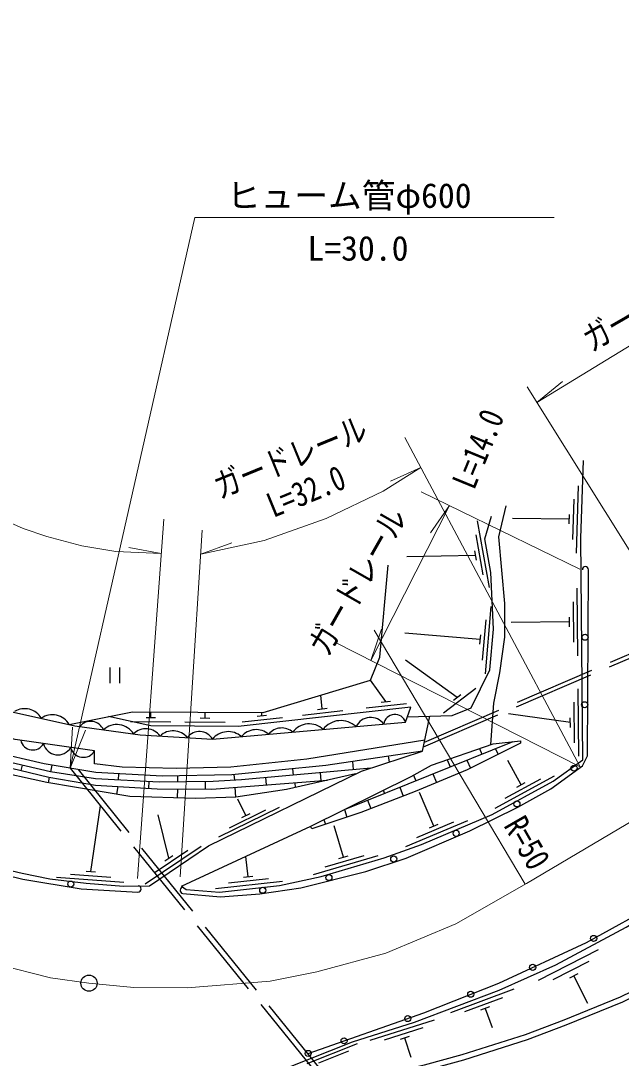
# Model space of a CAD drawing. Units: millimetres at full size, sheet at 1:1000; details may follow other scales. Extents: x 40000 to 680000, y 20000 to 380000.
# Drawn here: x 251921 to 296402, y 243312 to 320134 of the extents above; entities that cross this region are included whole.
import ezdxf
from ezdxf.enums import TextEntityAlignment as Align

# ---------------------------------------------------------------- set-up
doc = ezdxf.new("R2010")
doc.units = ezdxf.units.MM
doc.header["$LTSCALE"] = 1000
doc.linetypes.add('CHAIN', pattern=[18.5, 12, -1.5, 3.5, -1.5])
doc.linetypes.add('DASHED', pattern=[7.5, 6, -1.5])
for name, color, linetype, lineweight in [('M-BGD', 7, 'Continuous', 25), ('M-BMK', 2, 'CHAIN', 13), ('M-BMK-SRVR', 3, 'Continuous', 25), ('M-STR-HTXT', 7, 'Continuous', 13)]:
    doc.layers.add(name, color=color, linetype=linetype, lineweight=lineweight)
doc.styles.add('ＭＳ ゴシック', font='')
doc.styles.get('ＭＳ ゴシック').set_extended_font_data('MS Gothic')

# ---------------------------------------------------------------- blocks, each defined once
blk = doc.blocks.new('open_arrow')
at = {"color": 0, "linetype": 'Continuous', "lineweight": -2}
blk.add_lwpolyline([(7.5, 1.25), (0, 0), (7.5, -1.25)], dxfattribs=at)

msp = doc.modelspace()

# ---------------------------------------------------------------- linework, layer by layer
at = {"layer": 'M-BGD'}
for p, q in [((293079, 280704), (293238, 285701)), ((292811, 281713), (292906, 284711)), ((292548, 282872), (292570, 283572)), ((286643, 278175), (285764, 283097)), ((292559, 283222), (288355, 283269)), ((286172, 279107), (285644, 282060)), ((285613, 280531), (280519, 280440)), ((285674, 280186), (285551, 280875)), ((293189, 273120), (293147, 278120)), ((286348, 271775), (286774, 276757)), ((292881, 274118), (292855, 277118)), ((292571, 275265), (292565, 275965)), ((286134, 272797), (286390, 275786)), ((292568, 275615), (288255, 275578)), ((285963, 274317), (280380, 274794)), ((285933, 273968), (285993, 274666)), ((284252, 270034), (280415, 272800)), ((258527, 272248), (258527, 271074)), ((259227, 272248), (259227, 271074)), ((278969, 269716), (277818, 271302)), ((283245, 268883), (285625, 270710)), ((293252, 265671), (293210, 270670)), ((274259, 269187), (274146, 270198)), ((278621, 269677), (279317, 269755)), ((283975, 269821), (284530, 270247)), ((292944, 266668), (292918, 269668)), ((261551, 268538), (261553, 268958)), ((265572, 268504), (265574, 268937)), ((269781, 268683), (269782, 268914)), ((272802, 268721), (275783, 269056)), ((273911, 269147), (274607, 269226)), ((277512, 269250), (280493, 269586)), ((260048, 268250), (263048, 268225)), ((261201, 268541), (261901, 268535)), ((264069, 268216), (267069, 268191)), ((265222, 268507), (265922, 268501)), ((268324, 268217), (271305, 268552)), ((269433, 268644), (270129, 268722)), ((281675, 266042), (282212, 268642)), ((292631, 268165), (288055, 268826)), ((292634, 267815), (292628, 268515)), ((275892, 261727), (288389, 266758)), ((285906, 266250), (286077, 265827)), ((287087, 266234), (287296, 265814)), ((276484, 265276), (276538, 264684)), ((279226, 265250), (279163, 265671)), ((283510, 265420), (283727, 264881)), ((284954, 265375), (285245, 264792)), ((288978, 263554), (287996, 265351)), ((252020, 265010), (251927, 264617)), ((254229, 265013), (254119, 264532)), ((259161, 264384), (259137, 263923)), ((267774, 263897), (267733, 264317)), ((272131, 264280), (272085, 264746)), ((274099, 264460), (274144, 263858)), ((281021, 264283), (281191, 263860)), ((282453, 264368), (282721, 263722)), ((254021, 264118), (253952, 263714)), ((261409, 263806), (261379, 263299)), ((263531, 264228), (263535, 263779)), ((265592, 263796), (265588, 263238)), ((270047, 264090), (270088, 263551)), ((272265, 263355), (272238, 263714)), ((287072, 261829), (291459, 264227)), ((287805, 262572), (290438, 264011)), ((288671, 263387), (289285, 263722)), ((259108, 263434), (259011, 262859)), ((263532, 263251), (263513, 262595)), ((267864, 262649), (267806, 263373)), ((278762, 263151), (278855, 262920)), ((280000, 263381), (280253, 262724)), ((282513, 260508), (281459, 263002)), ((257119, 257142), (257821, 262006)), ((268606, 261289), (268011, 262501)), ((277607, 262417), (277846, 261797)), ((262884, 258122), (262110, 261346)), ((266599, 259703), (271088, 261906)), ((267378, 260386), (270072, 261708)), ((268292, 261135), (268920, 261443)), ((275892, 261727), (276081, 261167)), ((274381, 260976), (274497, 260633)), ((275829, 258192), (275139, 260525)), ((280443, 258982), (285049, 260929)), ((281248, 259648), (284011, 260816)), ((282190, 260372), (282835, 260645)), ((261148, 256226), (265292, 259023)), ((261809, 257034), (264296, 258712)), ((262594, 257926), (263175, 258317)), ((268759, 256754), (268593, 258245)), ((273601, 256908), (278396, 258325)), ((274475, 257479), (277352, 258329)), ((275493, 258093), (276164, 258291)), ((254581, 256731), (259567, 256356)), ((255601, 256955), (258592, 256730)), ((256770, 257168), (257468, 257116)), ((267302, 256290), (270283, 256623)), ((268411, 256715), (269107, 256793)), ((266341, 255881), (271310, 256435)), ((294698, 251337), (290240, 249073)), ((294010, 250483), (291335, 249124)), ((293189, 249561), (292565, 249244)), ((292877, 249402), (293895, 247396)), ((288441, 248429), (283759, 246674)), ((287610, 247797), (284800, 246744)), ((286638, 247112), (285983, 246867)), ((286310, 246990), (286837, 245585)), ((282555, 246144), (277790, 244630)), ((281693, 245555), (278834, 244647)), ((276837, 244379), (273123, 242894)), ((280688, 244921), (280020, 244709)), ((280354, 244815), (280808, 243386)), ((276195, 243831), (273966, 242940))]:
    msp.add_line(p, q, dxfattribs=at)
at = {"layer": 'M-BGD', "linetype": 'DASHED'}
for p, q in [((281742, 266367), (306674, 277074)), ((281816, 266725), (306348, 277243)), ((255570, 264791), (274597, 241249)), ((256163, 264693), (274903, 241507))]:
    msp.add_line(p, q, dxfattribs=at)
at = {"layer": 'M-BGD'}
for points in [[(191646, 295241), (195116, 293700), (198294, 292072), (201105, 290305), (203544, 288698), (206897, 286060), (215129, 278775), (218327, 275501), (222014, 272358), (225709, 269389), (230479, 266071), (234831, 263349), (239115, 260929), (243202, 259101), (247014, 257808), (252088, 256568), (256409, 255851), (260600, 255621)], [(263818, 256057), (264170, 255805), (266641, 255612), (271077, 256107), (274163, 256761), (278835, 258142), (281603, 259147), (286837, 261359), (291370, 263836), (293554, 265419), (293415, 281830), (293598, 287571)], [(276726, 264370), (271596, 263203), (267864, 262649), (264865, 262557), (259995, 262693), (253849, 263731), (249554, 264680), (246398, 266025), (242027, 268537), (236930, 271707), (231742, 275277), (227741, 278370), (222749, 283053), (221520, 286210)], [(281675, 266042), (274527, 264987), (267562, 264300), (262388, 264208), (257481, 264475), (253659, 265107), (249798, 265989), (245445, 267936), (238178, 272226), (231686, 276814), (228269, 280052), (221520, 286210)], [(277844, 264803), (268277, 263928), (266168, 263801), (262169, 263767), (257460, 264009), (254119, 264532), (249755, 265525), (247619, 266387), (244601, 267760), (241544, 269444), (237797, 271847), (236072, 273101), (233347, 275174), (231052, 276955), (227549, 279931), (221857, 285346)], [(257396, 266064), (251502, 266914), (247817, 267899), (241746, 271526), (237984, 274000), (232669, 277839), (226157, 284410)], [(239722, 284427), (238874, 276987), (245129, 271480), (246900, 270549), (251169, 268993), (255924, 267935), (260777, 267258), (266119, 266940), (280421, 268191), (280811, 269319)], [(287845, 284217), (287319, 281927), (287756, 276981), (287751, 274502), (287374, 271863), (286934, 269598), (286728, 266534)], [(280556, 268583), (283868, 268701), (285287, 269271), (286676, 272084), (286931, 275077), (286752, 279270), (286307, 281762), (286779, 283463)], [(255512, 268026), (260206, 268965), (269876, 268914), (277818, 271302), (278520, 273020), (279137, 279824)], [(263921, 255522), (266714, 255254), (269636, 255491), (272659, 255925), (277492, 257151), (280463, 258132), (285188, 260158), (288729, 261915), (291195, 263273), (293536, 264974), (293897, 265703), (293971, 279486)], [(280811, 269319), (268034, 267883), (261546, 267938), (258415, 268607)], [(242306, 268377), (249782, 265128), (254006, 264121), (257470, 263531), (262038, 263260), (266084, 263234), (268916, 263462), (274641, 263896)], [(281845, 266865), (273119, 265459), (267493, 264878), (263446, 264767), (259434, 264854), (257396, 265106), (257396, 266064)], [(263818, 256057), (273400, 260489), (280840, 264183), (282352, 265019), (286903, 266595), (288947, 266819), (288947, 266637), (284993, 264666), (281129, 263061), (277118, 261517), (273487, 260293), (273391, 260485)], [(250105, 257460), (252016, 257013), (254070, 256595), (256759, 256267), (259543, 256057), (261455, 256070), (265837, 259029), (277152, 264579), (281675, 266042)], [(273212, 243671), (281768, 246665), (287333, 248879), (293820, 251887), (299388, 254949), (307305, 259749)], [(261613, 235692), (263858, 237197), (266231, 239368), (267901, 240712), (269559, 241677), (271344, 242473), (276500, 244535), (281078, 245990), (287356, 248343), (291568, 250231), (296756, 253023), (307787, 259546), (313019, 256659), (309728, 256124), (307853, 255221), (306958, 253296)], [(277510, 240796), (279240, 242262), (281830, 242820), (284618, 243584), (289313, 245070), (292164, 246160), (296350, 247852), (299741, 249517), (306515, 253095), (309459, 254433), (311739, 254572)], [(277831, 240544), (279422, 241892), (281925, 242431), (284731, 243200), (289445, 244692), (292310, 245788), (296514, 247486), (299922, 249161), (306691, 252736), (309557, 254039), (311764, 254173)]]:
    msp.add_lwpolyline(points, dxfattribs=at)
for centre in [(293719, 274487), (293692, 269488), (292904, 264793), (288675, 262143), (284174, 259968), (279552, 258068), (274750, 256687), (255630, 256208), (269846, 255749), (294357, 252183), (289840, 250042), (285255, 248053), (280591, 246253), (275872, 244602), (273212, 243671)]:
    msp.add_circle(centre, 225, dxfattribs=at)
for centre, radius, start, end in [((293746, 279487), 225, 359.69096, 179.69096), ((252210, 267764), 1430, 30.34885, 121.15612), ((254272, 267333), 1420, 29.207, 125.69185), ((257099, 267209), 1046, 24.21683, 139.90115), ((275633, 266673), 1642, 46.82465, 143.16851), ((277843, 267334), 1212, 36.24893, 153.74424), ((279635, 267948), 822, 17.17497, 172.81819), ((259038, 266554), 1465, 31.84901, 132.26896), ((261199, 266426), 1285, 35.39411, 135.50465), ((263198, 266192), 1365, 38.9721, 134.22812), ((265153, 266394), 1110, 29.50431, 143.6959), ((267283, 265993), 1502, 49.13302, 140.86015), ((269366, 266218), 1428, 49.59116, 140.402), ((271257, 266535), 1235, 48.58818, 141.40498), ((273282, 266574), 1499, 46.28493, 143.70825), ((252816, 267058), 918, 192.91152, 330.67735), ((254673, 266862), 1087, 193.46441, 330.12448), ((256561, 266575), 979, 195.03469, 328.5542), ((260613, 255845), 225, 266.8607, 86.8607), ((263942, 255746), 225, 84.50824, 264.50824)]:
    msp.add_arc(centre, radius, start, end, dxfattribs=at)
at = {"layer": 'M-BMK'}
msp.add_lwpolyline([(190371, 290695), (195292, 288089), (198326, 286334), (202324, 283832), (205929, 281239), (211267, 277033), (229600, 261383), (232622, 258836), (235762, 256414), (239932, 254253), (242628, 252993), (245531, 251652), (248963, 250577), (254128, 249275), (256975, 248870), (260300, 248542), (264254, 248536), (270401, 249014), (273844, 249708), (278965, 251098), (284146, 253268), (289377, 256254), (306282, 266246)], dxfattribs=at)
at = {"layer": 'M-BMK-SRVR'}
msp.add_circle((256975, 248870), 600, dxfattribs=at)
at = {"layer": 'M-STR-HTXT'}
for p, q in [((289437, 293024), (303920, 269857)), ((290160, 291867), (292056, 293427)), ((280364, 289268), (293360, 264881)), ((281546, 287050), (279304, 286050)), ((281576, 285263), (293338, 279520)), ((277854, 272767), (283686, 284233)), ((283686, 284233), (282280, 282221)), ((262519, 283232), (260572, 256630)), ((265371, 282403), (263731, 256752)), ((265258, 280631), (267560, 281483)), ((262333, 280692), (259917, 281127)), ((277854, 272767), (278651, 275089)), ((278102, 275009), (289294, 256206)), ((275230, 274102), (293360, 264881))]:
    msp.add_line(p, q, dxfattribs=at)
for points in [[(190211, 321605), (193801, 320249), (200299, 317452), (206301, 314523), (213039, 310812), (215788, 309161), (219216, 307032), (225506, 302773), (231903, 297881), (235115, 295209), (239783, 291142), (242461, 288507), (244917, 286395), (246536, 285290), (249426, 283711), (252110, 282541), (253848, 281950), (256452, 281259), (258953, 280823), (262333, 280692)], [(255570, 264791), (264814, 305573), (291426, 305573)], [(290160, 291867), (299087, 297328), (305091, 300839), (310554, 304264)], [(265258, 280631), (269943, 281653), (274539, 283287), (278754, 285303), (281546, 287050)]]:
    msp.add_lwpolyline(points, dxfattribs=at)

# ---------------------------------------------------------------- block references
at = {"layer": 'M-STR-HTXT', "xscale": 400, "yscale": 400, "rotation": 77.2}
msp.add_blockref('open_arrow', (255570, 264791), dxfattribs=at)

# ---------------------------------------------------------------- texts
at = {"layer": 'M-STR-HTXT', "style": 'ＭＳ ゴシック'}
for s, p in [('ヒューム管φ600', (267179, 305727)), ('L=30.0', (273160, 301822))]:
    msp.add_text(s, height=1833, dxfattribs=at).set_placement(p, align=Align.BOTTOM_LEFT)
at = {"layer": 'M-STR-HTXT', "style": 'ＭＳ ゴシック', "width": 0.8}
for s, rotation, p in [('ガードレール', 29.909, (299680, 298093)), ('L=14.0', 67.644, (287146, 287877)), ('ガードレール', 22.265, (272428, 286472)), ('L=32.0', 22.265, (273601, 283941)), ('ガードレール', 60.296, (278121, 277921)), ('R=50', 299.832, (288168, 258542))]:
    msp.add_text(s, height=1833, rotation=rotation, dxfattribs=at).set_placement(p, align=Align.BOTTOM_CENTER)

doc.saveas('drawing.dxf')
